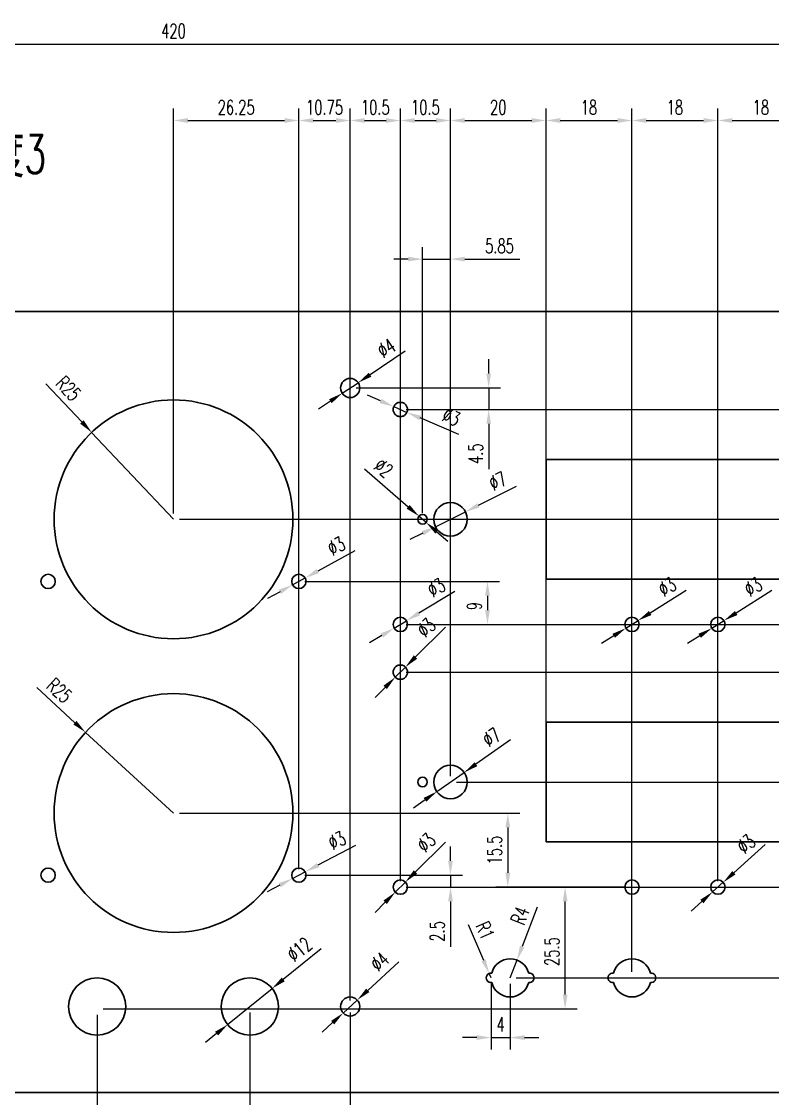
# Model space of a CAD drawing. Header units: millimetres. Extents: x 0 to 420, y 0 to 297.
# Drawn here: x 189.1 to 267.7, y 99.6 to 212.4 of the extents above; entities that cross this region are included whole.
import ezdxf
from ezdxf import colors
from ezdxf.entities.mleader import LeaderData, LeaderLine
from ezdxf.math import Vec2, Vec3

# ---------------------------------------------------------------- set-up
doc = ezdxf.new("R2010")
doc.units = ezdxf.units.MM
doc.header["$PDMODE"] = 35
doc.linetypes.add('ACAD_ISO02W100', pattern=[15, 12, -3])
doc.layers.add('BZ', color=4, linetype='Continuous', lineweight=15)
doc.layers.add('CSX', color=7, linetype='Continuous', lineweight=30)
doc.styles.get("Standard").update_dxf_attribs({"font": 'txt.shx', "width": 0.67})
doc.dimstyles.new('ISO-25', dxfattribs={"dimtxt": 1.5, "dimasz": 1.5, "dimexe": 1.25, "dimexo": 0.625, "dimtad": 1, "dimlfac": 2, "dimdsep": 46, "dimtxsty": 'Standard', "dimcen": 2.5, "dimadec": 0, "dimazin": 0, "dimtfac": 1, "dimtmove": 0, "dimatfit": 3, "dimfxl": 1, "dimarcsym": 0})

# ---------------------------------------------------------------- blocks, each defined once
blk = doc.blocks.new('*D79')
at = {"layer": 'BZ', "color": 0, "lineweight": -2, "transparency": 16777216}
for p, q in [((100, 182.625), (100, 211.25)), ((310, 182.625), (310, 211.25)), ((101.5, 210), (308.5, 210))]:
    blk.add_line(p, q, dxfattribs=at)
at = {"layer": 'BZ', "color": 0, "transparency": 16777216}
for points in [[(101.5, 210.25), (101.5, 209.75), (100, 210)], [(308.5, 210.25), (308.5, 209.75), (310, 210)]]:
    blk.add_solid(points, dxfattribs=at)
at = {"layer": 'Defpoints', "color": 0, "transparency": 16777216}
for p in [(310, 210), (100, 182), (310, 182)]:
    blk.add_point(p, dxfattribs=at)
at = {"layer": 'BZ', "color": 0, "transparency": 16777216, "insert": (205, 211.375), "char_height": 1.5, "attachment_point": 5}
blk.add_mtext('420', dxfattribs=at)
blk = doc.blocks.new('*D82')
at = {"layer": 'BZ', "color": 0, "lineweight": -2, "transparency": 16777216}
for p, q in [((295.875, 121.75), (323.25, 121.75)), ((322, 113.75), (322, 120.25)), ((240.875, 112.25), (323.25, 112.25))]:
    blk.add_line(p, q, dxfattribs=at)
at = {"layer": 'BZ', "color": 0, "transparency": 16777216}
for points in [[(321.75, 120.25), (322.25, 120.25), (322, 121.75)], [(321.75, 113.75), (322.25, 113.75), (322, 112.25)]]:
    blk.add_solid(points, dxfattribs=at)
at = {"layer": 'Defpoints', "color": 0, "transparency": 16777216}
for p in [(295.25, 121.75), (322, 121.75), (240.25, 112.25)]:
    blk.add_point(p, dxfattribs=at)
at = {"layer": 'BZ', "color": 0, "transparency": 16777216, "insert": (320.625, 117), "char_height": 1.5, "attachment_point": 5, "rotation": 90}
blk.add_mtext('19', dxfattribs=at)
blk = doc.blocks.new('*D83')
at = {"layer": 'BZ', "color": 0, "lineweight": -2, "transparency": 16777216}
for p, q in [((280.625, 126.5), (323.25, 126.5)), ((322, 125), (322, 123.25)), ((229.375, 121.75), (323.25, 121.75))]:
    blk.add_line(p, q, dxfattribs=at)
at = {"layer": 'BZ', "color": 0, "transparency": 16777216}
for points in [[(321.75, 125), (322.25, 125), (322, 126.5)], [(321.75, 123.25), (322.25, 123.25), (322, 121.75)]]:
    blk.add_solid(points, dxfattribs=at)
at = {"layer": 'Defpoints', "color": 0, "transparency": 16777216}
for p in [(280, 126.5), (228.75, 121.75), (322, 121.75)]:
    blk.add_point(p, dxfattribs=at)
at = {"layer": 'BZ', "color": 0, "transparency": 16777216, "insert": (320.625, 124), "char_height": 1.5, "attachment_point": 5, "rotation": 90}
blk.add_mtext('9.5', dxfattribs=at)
blk = doc.blocks.new('*D84')
at = {"layer": 'BZ', "color": 0, "lineweight": -2, "transparency": 16777216}
for p, q in [((234.625, 132.75), (323.25, 132.75)), ((322, 131.25), (322, 128)), ((302.625, 126.5), (323.25, 126.5))]:
    blk.add_line(p, q, dxfattribs=at)
at = {"layer": 'BZ', "color": 0, "transparency": 16777216}
for points in [[(321.75, 131.25), (322.25, 131.25), (322, 132.75)], [(321.75, 128), (322.25, 128), (322, 126.5)]]:
    blk.add_solid(points, dxfattribs=at)
at = {"layer": 'Defpoints', "color": 0, "transparency": 16777216}
for p in [(234, 132.75), (302, 126.5), (322, 126.5)]:
    blk.add_point(p, dxfattribs=at)
at = {"layer": 'BZ', "color": 0, "transparency": 16777216, "insert": (320.625, 129.625), "char_height": 1.5, "attachment_point": 5, "rotation": 90}
blk.add_mtext('12.5', dxfattribs=at)
blk = doc.blocks.new('*D87')
at = {"layer": 'BZ', "color": 0, "lineweight": -2, "transparency": 16777216}
for p, q in [((295.875, 149.25), (323.25, 149.25)), ((322, 147.75), (322, 145.75)), ((229.375, 144.25), (323.25, 144.25))]:
    blk.add_line(p, q, dxfattribs=at)
at = {"layer": 'BZ', "color": 0, "transparency": 16777216}
for points in [[(321.75, 147.75), (322.25, 147.75), (322, 149.25)], [(321.75, 145.75), (322.25, 145.75), (322, 144.25)]]:
    blk.add_solid(points, dxfattribs=at)
at = {"layer": 'Defpoints', "color": 0, "transparency": 16777216}
for p in [(295.25, 149.25), (228.75, 144.25), (322, 144.25)]:
    blk.add_point(p, dxfattribs=at)
at = {"layer": 'BZ', "color": 0, "transparency": 16777216, "insert": (320.625, 146), "char_height": 1.5, "attachment_point": 5, "rotation": 90}
blk.add_mtext('10', dxfattribs=at)
blk = doc.blocks.new('*D88')
at = {"layer": 'BZ', "color": 0, "lineweight": -2, "transparency": 16777216}
for p, q in [((302.625, 154), (323.25, 154)), ((322, 152.5), (322, 150.75)), ((229.375, 149.25), (323.25, 149.25))]:
    blk.add_line(p, q, dxfattribs=at)
at = {"layer": 'BZ', "color": 0, "transparency": 16777216}
for points in [[(321.75, 152.5), (322.25, 152.5), (322, 154)], [(321.75, 150.75), (322.25, 150.75), (322, 149.25)]]:
    blk.add_solid(points, dxfattribs=at)
at = {"layer": 'Defpoints', "color": 0, "transparency": 16777216}
for p in [(302, 154), (228.75, 149.25), (322, 149.25)]:
    blk.add_point(p, dxfattribs=at)
at = {"layer": 'BZ', "color": 0, "transparency": 16777216, "insert": (320.625, 152), "char_height": 1.5, "attachment_point": 5, "rotation": 90}
blk.add_mtext('9.5', dxfattribs=at)
blk = doc.blocks.new('*D89')
at = {"layer": 'BZ', "color": 0, "lineweight": -2, "transparency": 16777216}
for p, q in [((205.625, 160.25), (323.25, 160.25)), ((322, 155.5), (322, 158.75)), ((280.625, 154), (323.25, 154))]:
    blk.add_line(p, q, dxfattribs=at)
at = {"layer": 'BZ', "color": 0, "transparency": 16777216}
for points in [[(321.75, 158.75), (322.25, 158.75), (322, 160.25)], [(321.75, 155.5), (322.25, 155.5), (322, 154)]]:
    blk.add_solid(points, dxfattribs=at)
at = {"layer": 'Defpoints', "color": 0, "transparency": 16777216}
for p in [(205, 160.25), (322, 160.25), (280, 154)]:
    blk.add_point(p, dxfattribs=at)
at = {"layer": 'BZ', "color": 0, "transparency": 16777216, "insert": (320.625, 157), "char_height": 1.5, "attachment_point": 5, "rotation": 90}
blk.add_mtext('12.5', dxfattribs=at)
blk = doc.blocks.new('*D91')
at = {"layer": 'BZ', "color": 0, "lineweight": -2, "transparency": 16777216}
for p, q in [((229.375, 171.75), (323.25, 171.75)), ((322, 170.25), (322, 168)), ((280.625, 166.5), (323.25, 166.5))]:
    blk.add_line(p, q, dxfattribs=at)
at = {"layer": 'BZ', "color": 0, "transparency": 16777216}
for points in [[(321.75, 170.25), (322.25, 170.25), (322, 171.75)], [(321.75, 168), (322.25, 168), (322, 166.5)]]:
    blk.add_solid(points, dxfattribs=at)
at = {"layer": 'Defpoints', "color": 0, "transparency": 16777216}
for p in [(228.75, 171.75), (280, 166.5), (322, 166.5)]:
    blk.add_point(p, dxfattribs=at)
at = {"layer": 'BZ', "color": 0, "transparency": 16777216, "insert": (320.625, 169), "char_height": 1.5, "attachment_point": 5, "rotation": 90}
blk.add_mtext('10.5', dxfattribs=at)
blk = doc.blocks.new('*D102')
at = {"layer": 'BZ', "color": 0, "lineweight": -2, "transparency": 16777216}
for p, q in [((262, 122.375), (262, 203.25)), ((271, 198.875), (271, 203.25)), ((263.5, 202), (269.5, 202))]:
    blk.add_line(p, q, dxfattribs=at)
at = {"layer": 'BZ', "color": 0, "transparency": 16777216}
for points in [[(263.5, 202.25), (263.5, 201.75), (262, 202)], [(269.5, 202.25), (269.5, 201.75), (271, 202)]]:
    blk.add_solid(points, dxfattribs=at)
at = {"layer": 'Defpoints', "color": 0, "transparency": 16777216}
for p in [(271, 202), (271, 198.25), (262, 121.75)]:
    blk.add_point(p, dxfattribs=at)
at = {"layer": 'BZ', "color": 0, "transparency": 16777216, "insert": (266.5, 203.375), "char_height": 1.5, "attachment_point": 5}
blk.add_mtext('18', dxfattribs=at)
blk = doc.blocks.new('*D103')
at = {"layer": 'BZ', "color": 0, "lineweight": -2, "transparency": 16777216}
for p, q in [((253, 112.875), (253, 203.25)), ((262, 182.625), (262, 203.25)), ((254.5, 202), (260.5, 202))]:
    blk.add_line(p, q, dxfattribs=at)
at = {"layer": 'BZ', "color": 0, "transparency": 16777216}
for points in [[(254.5, 202.25), (254.5, 201.75), (253, 202)], [(260.5, 202.25), (260.5, 201.75), (262, 202)]]:
    blk.add_solid(points, dxfattribs=at)
at = {"layer": 'Defpoints', "color": 0, "transparency": 16777216}
for p in [(262, 202), (262, 182), (253, 112.25)]:
    blk.add_point(p, dxfattribs=at)
at = {"layer": 'BZ', "color": 0, "transparency": 16777216, "insert": (257.5, 203.375), "char_height": 1.5, "attachment_point": 5}
blk.add_mtext('18', dxfattribs=at)
blk = doc.blocks.new('*D104')
at = {"layer": 'BZ', "color": 0, "lineweight": -2, "transparency": 16777216}
for p, q in [((244, 127.125), (244, 203.25)), ((253, 182.625), (253, 203.25)), ((245.5, 202), (251.5, 202))]:
    blk.add_line(p, q, dxfattribs=at)
at = {"layer": 'BZ', "color": 0, "transparency": 16777216}
for points in [[(245.5, 202.25), (245.5, 201.75), (244, 202)], [(251.5, 202.25), (251.5, 201.75), (253, 202)]]:
    blk.add_solid(points, dxfattribs=at)
at = {"layer": 'Defpoints', "color": 0, "transparency": 16777216}
for p in [(253, 202), (253, 182), (244, 126.5)]:
    blk.add_point(p, dxfattribs=at)
at = {"layer": 'BZ', "color": 0, "transparency": 16777216, "insert": (248.5, 203.375), "char_height": 1.5, "attachment_point": 5}
blk.add_mtext('18', dxfattribs=at)
blk = doc.blocks.new('*D105')
at = {"layer": 'BZ', "color": 0, "lineweight": -2, "transparency": 16777216}
for p, q in [((234, 133.375), (234, 203.25)), ((244, 172.375), (244, 203.25)), ((235.5, 202), (242.5, 202))]:
    blk.add_line(p, q, dxfattribs=at)
at = {"layer": 'BZ', "color": 0, "transparency": 16777216}
for points in [[(235.5, 202.25), (235.5, 201.75), (234, 202)], [(242.5, 202.25), (242.5, 201.75), (244, 202)]]:
    blk.add_solid(points, dxfattribs=at)
at = {"layer": 'Defpoints', "color": 0, "transparency": 16777216}
for p in [(244, 202), (244, 171.75), (234, 132.75)]:
    blk.add_point(p, dxfattribs=at)
at = {"layer": 'BZ', "color": 0, "transparency": 16777216, "insert": (239, 203.375), "char_height": 1.5, "attachment_point": 5}
blk.add_mtext('20', dxfattribs=at)
blk = doc.blocks.new('*D106')
at = {"layer": 'BZ', "color": 0, "lineweight": -2, "transparency": 16777216}
for p, q in [((228.75, 122.375), (228.75, 203.25)), ((234, 182.625), (234, 203.25)), ((230.25, 202), (232.5, 202))]:
    blk.add_line(p, q, dxfattribs=at)
at = {"layer": 'BZ', "color": 0, "transparency": 16777216}
for points in [[(230.25, 202.25), (230.25, 201.75), (228.75, 202)], [(232.5, 202.25), (232.5, 201.75), (234, 202)]]:
    blk.add_solid(points, dxfattribs=at)
at = {"layer": 'Defpoints', "color": 0, "transparency": 16777216}
for p in [(234, 202), (234, 182), (228.75, 121.75)]:
    blk.add_point(p, dxfattribs=at)
at = {"layer": 'BZ', "color": 0, "transparency": 16777216, "insert": (231.375, 203.375), "char_height": 1.5, "attachment_point": 5}
blk.add_mtext('10.5', dxfattribs=at)
blk = doc.blocks.new('*D107')
at = {"layer": 'BZ', "color": 0, "lineweight": -2, "transparency": 16777216}
for p, q in [((223.5, 109.875), (223.5, 203.25)), ((228.75, 182.625), (228.75, 203.25)), ((225, 202), (227.25, 202))]:
    blk.add_line(p, q, dxfattribs=at)
at = {"layer": 'BZ', "color": 0, "transparency": 16777216}
for points in [[(225, 202.25), (225, 201.75), (223.5, 202)], [(227.25, 202.25), (227.25, 201.75), (228.75, 202)]]:
    blk.add_solid(points, dxfattribs=at)
at = {"layer": 'Defpoints', "color": 0, "transparency": 16777216}
for p in [(228.75, 202), (228.75, 182), (223.5, 109.25)]:
    blk.add_point(p, dxfattribs=at)
at = {"layer": 'BZ', "color": 0, "transparency": 16777216, "insert": (226.125, 203.375), "char_height": 1.5, "attachment_point": 5}
blk.add_mtext('10.5', dxfattribs=at)
blk = doc.blocks.new('*D108')
at = {"layer": 'BZ', "color": 0, "lineweight": -2, "transparency": 16777216}
for p, q in [((238, 175.5), (238, 177)), ((224.125, 174), (239.25, 174)), ((238, 174), (238, 171.75)), ((229.375, 171.75), (239.25, 171.75)), ((238, 170.25), (238, 165.49))]:
    blk.add_line(p, q, dxfattribs=at)
at = {"layer": 'BZ', "color": 0, "transparency": 16777216}
for points in [[(237.75, 175.5), (238.25, 175.5), (238, 174)], [(237.75, 170.25), (238.25, 170.25), (238, 171.75)]]:
    blk.add_solid(points, dxfattribs=at)
at = {"layer": 'Defpoints', "color": 0, "transparency": 16777216}
for p in [(223.5, 174), (228.75, 171.75), (238, 171.75)]:
    blk.add_point(p, dxfattribs=at)
at = {"layer": 'BZ', "color": 0, "transparency": 16777216, "insert": (236.625, 167.12), "char_height": 1.5, "attachment_point": 5, "rotation": 90}
blk.add_mtext('4.5', dxfattribs=at)
blk = doc.blocks.new('*D109')
at = {"layer": 'BZ', "color": 0, "lineweight": -2, "transparency": 16777216}
for p, q in [((234, 124.5), (234, 126)), ((218.75, 123), (235.25, 123)), ((234, 123), (234, 121.75)), ((229.375, 121.75), (235.25, 121.75)), ((234, 120.25), (234, 115.49))]:
    blk.add_line(p, q, dxfattribs=at)
at = {"layer": 'BZ', "color": 0, "transparency": 16777216}
for points in [[(233.75, 124.5), (234.25, 124.5), (234, 123)], [(233.75, 120.25), (234.25, 120.25), (234, 121.75)]]:
    blk.add_solid(points, dxfattribs=at)
at = {"layer": 'Defpoints', "color": 0, "transparency": 16777216}
for p in [(218.125, 123), (228.75, 121.75), (234, 121.75)]:
    blk.add_point(p, dxfattribs=at)
at = {"layer": 'BZ', "color": 0, "transparency": 16777216, "insert": (232.625, 117.12), "char_height": 1.5, "attachment_point": 5, "rotation": 90}
blk.add_mtext('2.5', dxfattribs=at)
blk = doc.blocks.new('*D110')
at = {"layer": 'BZ', "color": 0, "lineweight": -2, "transparency": 16777216}
for p, q in [((229.375, 121.75), (247.25, 121.75)), ((246, 110.5), (246, 120.25)), ((197.625, 109), (247.25, 109))]:
    blk.add_line(p, q, dxfattribs=at)
at = {"layer": 'BZ', "color": 0, "transparency": 16777216}
for points in [[(245.75, 120.25), (246.25, 120.25), (246, 121.75)], [(245.75, 110.5), (246.25, 110.5), (246, 109)]]:
    blk.add_solid(points, dxfattribs=at)
at = {"layer": 'Defpoints', "color": 0, "transparency": 16777216}
for p in [(228.75, 121.75), (246, 121.75), (197, 109)]:
    blk.add_point(p, dxfattribs=at)
at = {"layer": 'BZ', "color": 0, "transparency": 16777216, "insert": (244.625, 115), "char_height": 1.5, "attachment_point": 5, "rotation": 90}
blk.add_mtext('25.5', dxfattribs=at)
blk = doc.blocks.new('*D111')
at = {"layer": 'BZ', "color": 0, "lineweight": -2, "transparency": 16777216}
for p, q in [((218.75, 153.75), (239.125, 153.75)), ((237.875, 152.25), (237.875, 150.75)), ((234.625, 149.25), (239.125, 149.25))]:
    blk.add_line(p, q, dxfattribs=at)
at = {"layer": 'BZ', "color": 0, "transparency": 16777216}
for points in [[(237.625, 152.25), (238.125, 152.25), (237.875, 153.75)], [(237.625, 150.75), (238.125, 150.75), (237.875, 149.25)]]:
    blk.add_solid(points, dxfattribs=at)
at = {"layer": 'Defpoints', "color": 0, "transparency": 16777216}
for p in [(218.125, 153.75), (234, 149.25), (237.875, 149.25)]:
    blk.add_point(p, dxfattribs=at)
at = {"layer": 'BZ', "color": 0, "transparency": 16777216, "insert": (236.5, 151.165), "char_height": 1.5, "attachment_point": 5, "rotation": 90}
blk.add_mtext('9', dxfattribs=at)
blk = doc.blocks.new('*D112')
at = {"layer": 'BZ', "color": 0, "lineweight": -2, "transparency": 16777216}
for p, q in [((205.625, 129.5), (241.25, 129.5)), ((240, 128), (240, 123.25)), ((252.375, 121.75), (238.75, 121.75))]:
    blk.add_line(p, q, dxfattribs=at)
at = {"layer": 'BZ', "color": 0, "transparency": 16777216}
for points in [[(239.75, 128), (240.25, 128), (240, 129.5)], [(239.75, 123.25), (240.25, 123.25), (240, 121.75)]]:
    blk.add_solid(points, dxfattribs=at)
at = {"layer": 'Defpoints', "color": 0, "transparency": 16777216}
for p in [(205, 129.5), (240, 121.75), (253, 121.75)]:
    blk.add_point(p, dxfattribs=at)
at = {"layer": 'BZ', "color": 0, "transparency": 16777216, "insert": (238.625, 125.625), "char_height": 1.5, "attachment_point": 5, "rotation": 90}
blk.add_mtext('15.5', dxfattribs=at)
blk = doc.blocks.new('*D113')
at = {"layer": 'BZ', "color": 0, "lineweight": -2, "transparency": 16777216}
for p, q in [((218.125, 123.625), (218.125, 203.25)), ((223.5, 182.625), (223.5, 203.25)), ((219.625, 202), (222, 202))]:
    blk.add_line(p, q, dxfattribs=at)
at = {"layer": 'BZ', "color": 0, "transparency": 16777216}
for points in [[(219.625, 202.25), (219.625, 201.75), (218.125, 202)], [(222, 202.25), (222, 201.75), (223.5, 202)]]:
    blk.add_solid(points, dxfattribs=at)
at = {"layer": 'Defpoints', "color": 0, "transparency": 16777216}
for p in [(223.5, 202), (223.5, 182), (218.125, 123)]:
    blk.add_point(p, dxfattribs=at)
at = {"layer": 'BZ', "color": 0, "transparency": 16777216, "insert": (220.8125, 203.375), "char_height": 1.5, "attachment_point": 5}
blk.add_mtext('10.75', dxfattribs=at)
blk = doc.blocks.new('*D114')
at = {"layer": 'BZ', "color": 0, "lineweight": -2, "transparency": 16777216}
for p, q in [((205, 160.875), (205, 203.25)), ((218.125, 182.625), (218.125, 203.25)), ((206.5, 202), (216.625, 202))]:
    blk.add_line(p, q, dxfattribs=at)
at = {"layer": 'BZ', "color": 0, "transparency": 16777216}
for points in [[(206.5, 202.25), (206.5, 201.75), (205, 202)], [(216.625, 202.25), (216.625, 201.75), (218.125, 202)]]:
    blk.add_solid(points, dxfattribs=at)
at = {"layer": 'Defpoints', "color": 0, "transparency": 16777216}
for p in [(218.125, 202), (218.125, 182), (205, 160.25)]:
    blk.add_point(p, dxfattribs=at)
at = {"layer": 'BZ', "color": 0, "transparency": 16777216, "insert": (211.5625, 203.375), "char_height": 1.5, "attachment_point": 5}
blk.add_mtext('26.25', dxfattribs=at)
blk = doc.blocks.new('*D115')
at = {"layer": 'BZ', "color": 0, "lineweight": -2, "transparency": 16777216}
for p, q in [((213, 108.625), (213, 94.75)), ((223.5, 108.625), (223.5, 94.75)), ((214.5, 96), (222, 96))]:
    blk.add_line(p, q, dxfattribs=at)
at = {"layer": 'BZ', "color": 0, "transparency": 16777216}
for points in [[(214.5, 96.25), (214.5, 95.75), (213, 96)], [(222, 96.25), (222, 95.75), (223.5, 96)]]:
    blk.add_solid(points, dxfattribs=at)
at = {"layer": 'Defpoints', "color": 0, "transparency": 16777216}
for p in [(213, 109.25), (223.5, 109.25), (223.5, 96)]:
    blk.add_point(p, dxfattribs=at)
at = {"layer": 'BZ', "color": 0, "transparency": 16777216, "insert": (218.25, 97.375), "char_height": 1.5, "attachment_point": 5}
blk.add_mtext('21', dxfattribs=at)
blk = doc.blocks.new('*D131')
at = {"layer": 'BZ', "color": 0, "lineweight": -2, "transparency": 16777216}
for p, q in [((266.96, 126.22), (263.67, 123.26)), ((261.44, 121.25), (262.56, 122.25)), ((260.33, 120.24), (259.21, 119.24))]:
    blk.add_line(p, q, dxfattribs=at)
at = {"layer": 'BZ', "color": 0, "transparency": 16777216}
for points in [[(263.51, 123.44), (263.84, 123.07), (262.56, 122.25)], [(260.16, 120.43), (260.49, 120.06), (261.44, 121.25)]]:
    blk.add_solid(points, dxfattribs=at)
at = {"layer": 'Defpoints', "color": 0, "transparency": 16777216}
for p in [(262.56, 122.25), (261.44, 121.25)]:
    blk.add_point(p, dxfattribs=at)
at = {"layer": 'BZ', "color": 0, "transparency": 16777216, "insert": (264.95, 126.26), "char_height": 1.5, "attachment_point": 5, "rotation": 41.9872}
blk.add_mtext('∅3', dxfattribs=at)
blk = doc.blocks.new('*D133')
at = {"layer": 'BZ', "color": 0, "lineweight": -2, "transparency": 16777216}
for p, q in [((267.66, 152.79), (263.91, 150.44)), ((261.36, 148.85), (262.64, 149.65)), ((260.09, 148.06), (258.82, 147.26))]:
    blk.add_line(p, q, dxfattribs=at)
at = {"layer": 'BZ', "color": 0, "transparency": 16777216}
for points in [[(263.78, 150.65), (264.04, 150.23), (262.64, 149.65)], [(259.96, 148.27), (260.22, 147.85), (261.36, 148.85)]]:
    blk.add_solid(points, dxfattribs=at)
at = {"layer": 'Defpoints', "color": 0, "transparency": 16777216}
for p in [(261.36, 148.85), (262.64, 149.65)]:
    blk.add_point(p, dxfattribs=at)
at = {"layer": 'BZ', "color": 0, "transparency": 16777216, "insert": (265.69, 153.18), "char_height": 1.5, "attachment_point": 5, "rotation": 32.0054}
blk.add_mtext('∅3', dxfattribs=at)
blk = doc.blocks.new('*D134')
at = {"layer": 'BZ', "color": 0, "lineweight": -2, "transparency": 16777216}
for p, q in [((258.66, 152.79), (254.91, 150.44)), ((252.36, 148.85), (253.64, 149.65)), ((251.09, 148.06), (249.82, 147.26))]:
    blk.add_line(p, q, dxfattribs=at)
at = {"layer": 'BZ', "color": 0, "transparency": 16777216}
for points in [[(254.78, 150.65), (255.04, 150.23), (253.64, 149.65)], [(250.96, 148.27), (251.22, 147.85), (252.36, 148.85)]]:
    blk.add_solid(points, dxfattribs=at)
at = {"layer": 'Defpoints', "color": 0, "transparency": 16777216}
for p in [(252.36, 148.85), (253.64, 149.65)]:
    blk.add_point(p, dxfattribs=at)
at = {"layer": 'BZ', "color": 0, "transparency": 16777216, "insert": (256.69, 153.18), "char_height": 1.5, "attachment_point": 5, "rotation": 32.0054}
blk.add_mtext('∅3', dxfattribs=at)
blk = doc.blocks.new('*D135')
at = {"layer": 'BZ', "color": 0, "lineweight": -2, "transparency": 16777216}
for p, q in [((240.86, 163.68), (236.91, 161.7)), ((232.43, 159.47), (235.57, 161.03)), ((231.09, 158.8), (229.75, 158.13))]:
    blk.add_line(p, q, dxfattribs=at)
at = {"layer": 'BZ', "color": 0, "transparency": 16777216}
for points in [[(236.8, 161.93), (237.02, 161.48), (235.57, 161.03)], [(230.98, 159.02), (231.2, 158.57), (232.43, 159.47)]]:
    blk.add_solid(points, dxfattribs=at)
at = {"layer": 'Defpoints', "color": 0, "transparency": 16777216}
for p in [(235.57, 161.03), (232.43, 159.47)]:
    blk.add_point(p, dxfattribs=at)
at = {"layer": 'BZ', "color": 0, "transparency": 16777216, "insert": (238.94, 164.26), "char_height": 1.5, "attachment_point": 5, "rotation": 26.5651}
blk.add_mtext('∅7', dxfattribs=at)
blk = doc.blocks.new('*D136')
at = {"layer": 'BZ', "color": 0, "lineweight": -2, "transparency": 16777216}
for p, q in [((226.68, 172.64), (225.3, 173.23)), ((228.06, 172.05), (229.44, 171.45)), ((234.89, 169.12), (230.82, 170.86))]:
    blk.add_line(p, q, dxfattribs=at)
at = {"layer": 'BZ', "color": 0, "transparency": 16777216}
for points in [[(226.78, 172.87), (226.58, 172.41), (228.06, 172.05)], [(230.92, 171.09), (230.72, 170.63), (229.44, 171.45)]]:
    blk.add_solid(points, dxfattribs=at)
at = {"layer": 'Defpoints', "color": 0, "transparency": 16777216}
for p in [(228.06, 172.05), (229.44, 171.45)]:
    blk.add_point(p, dxfattribs=at)
at = {"layer": 'BZ', "color": 0, "transparency": 16777216, "insert": (234.08, 170.96), "char_height": 1.5, "attachment_point": 5, "rotation": 336.8014}
blk.add_mtext('∅3', dxfattribs=at)
blk = doc.blocks.new('*D137')
at = {"layer": 'BZ', "color": 0, "lineweight": -2, "transparency": 16777216}
for p, q in [((229.26, 177.84), (225.58, 175.39)), ((222.67, 173.45), (224.33, 174.55)), ((221.42, 172.61), (220.17, 171.78))]:
    blk.add_line(p, q, dxfattribs=at)
at = {"layer": 'BZ', "color": 0, "transparency": 16777216}
for points in [[(225.44, 175.59), (225.72, 175.18), (224.33, 174.55)], [(221.28, 172.82), (221.56, 172.41), (222.67, 173.45)]]:
    blk.add_solid(points, dxfattribs=at)
at = {"layer": 'Defpoints', "color": 0, "transparency": 16777216}
for p in [(224.33, 174.55), (222.67, 173.45)]:
    blk.add_point(p, dxfattribs=at)
at = {"layer": 'BZ', "color": 0, "transparency": 16777216, "insert": (227.28, 178.17), "char_height": 1.5, "attachment_point": 5, "rotation": 33.6901}
blk.add_mtext('∅4', dxfattribs=at)
blk = doc.blocks.new('*D138')
at = {"layer": 'BZ', "color": 0, "lineweight": -2, "transparency": 16777216}
for p, q in [((234.47, 152.68), (230.68, 150.41)), ((228.11, 148.86), (229.39, 149.64)), ((226.82, 148.09), (225.53, 147.32))]:
    blk.add_line(p, q, dxfattribs=at)
at = {"layer": 'BZ', "color": 0, "transparency": 16777216}
for points in [[(230.55, 150.62), (230.81, 150.19), (229.39, 149.64)], [(226.69, 148.31), (226.95, 147.88), (228.11, 148.86)]]:
    blk.add_solid(points, dxfattribs=at)
at = {"layer": 'Defpoints', "color": 0, "transparency": 16777216}
for p in [(228.11, 148.86), (229.39, 149.64)]:
    blk.add_point(p, dxfattribs=at)
at = {"layer": 'BZ', "color": 0, "transparency": 16777216, "insert": (232.51, 153.11), "char_height": 1.5, "attachment_point": 5, "rotation": 30.9638}
blk.add_mtext('∅3', dxfattribs=at)
blk = doc.blocks.new('*D139')
at = {"layer": 'BZ', "color": 0, "lineweight": -2, "transparency": 16777216}
for p, q in [((223.98, 156.95), (220.1, 154.83)), ((217.47, 153.39), (218.78, 154.11)), ((216.15, 152.67), (214.83, 151.95))]:
    blk.add_line(p, q, dxfattribs=at)
at = {"layer": 'BZ', "color": 0, "transparency": 16777216}
for points in [[(219.98, 155.05), (220.22, 154.61), (218.78, 154.11)], [(216.03, 152.89), (216.27, 152.45), (217.47, 153.39)]]:
    blk.add_solid(points, dxfattribs=at)
at = {"layer": 'Defpoints', "color": 0, "transparency": 16777216}
for p in [(217.47, 153.39), (218.78, 154.11)]:
    blk.add_point(p, dxfattribs=at)
at = {"layer": 'BZ', "color": 0, "transparency": 16777216, "insert": (222.04, 157.45), "char_height": 1.5, "attachment_point": 5, "rotation": 28.6105}
blk.add_mtext('∅3', dxfattribs=at)
blk = doc.blocks.new('*D140')
at = {"layer": 'BZ', "color": 0, "lineweight": -2, "transparency": 16777216}
for p, q in [((233.47, 148.97), (230.34, 145.84)), ((228.22, 143.72), (229.28, 144.78)), ((227.16, 142.66), (226.1, 141.6))]:
    blk.add_line(p, q, dxfattribs=at)
at = {"layer": 'BZ', "color": 0, "transparency": 16777216}
for points in [[(230.16, 146.02), (230.52, 145.66), (229.28, 144.78)], [(226.98, 142.84), (227.34, 142.48), (228.22, 143.72)]]:
    blk.add_solid(points, dxfattribs=at)
at = {"layer": 'Defpoints', "color": 0, "transparency": 16777216}
for p in [(229.28, 144.78), (228.22, 143.72)]:
    blk.add_point(p, dxfattribs=at)
at = {"layer": 'BZ', "color": 0, "transparency": 16777216, "insert": (231.46, 148.91), "char_height": 1.5, "attachment_point": 5, "rotation": 45}
blk.add_mtext('∅3', dxfattribs=at)
blk = doc.blocks.new('*D141')
at = {"layer": 'BZ', "color": 0, "lineweight": -2, "transparency": 16777216}
for p, q in [((240.29, 137.15), (236.66, 134.61)), ((232.57, 131.75), (235.43, 133.75)), ((231.34, 130.89), (230.11, 130.03))]:
    blk.add_line(p, q, dxfattribs=at)
at = {"layer": 'BZ', "color": 0, "transparency": 16777216}
for points in [[(236.52, 134.82), (236.81, 134.41), (235.43, 133.75)], [(231.19, 131.09), (231.48, 130.68), (232.57, 131.75)]]:
    blk.add_solid(points, dxfattribs=at)
at = {"layer": 'Defpoints', "color": 0, "transparency": 16777216}
for p in [(235.43, 133.75), (232.57, 131.75)]:
    blk.add_point(p, dxfattribs=at)
at = {"layer": 'BZ', "color": 0, "transparency": 16777216, "insert": (238.3, 137.44), "char_height": 1.5, "attachment_point": 5, "rotation": 34.992}
blk.add_mtext('∅7', dxfattribs=at)
blk = doc.blocks.new('*D142')
at = {"layer": 'BZ', "color": 0, "lineweight": -2, "transparency": 16777216}
for p, q in [((233.47, 126.47), (230.34, 123.34)), ((228.22, 121.22), (229.28, 122.28)), ((227.16, 120.16), (226.1, 119.1))]:
    blk.add_line(p, q, dxfattribs=at)
at = {"layer": 'BZ', "color": 0, "transparency": 16777216}
for points in [[(230.16, 123.52), (230.52, 123.16), (229.28, 122.28)], [(226.98, 120.34), (227.34, 119.98), (228.22, 121.22)]]:
    blk.add_solid(points, dxfattribs=at)
at = {"layer": 'Defpoints', "color": 0, "transparency": 16777216}
for p in [(229.28, 122.28), (228.22, 121.22)]:
    blk.add_point(p, dxfattribs=at)
at = {"layer": 'BZ', "color": 0, "transparency": 16777216, "insert": (231.46, 126.41), "char_height": 1.5, "attachment_point": 5, "rotation": 45}
blk.add_mtext('∅3', dxfattribs=at)
blk = doc.blocks.new('*D143')
at = {"layer": 'BZ', "color": 0, "lineweight": -2, "transparency": 16777216}
for p, q in [((224.04, 126.09), (220.12, 124.04)), ((217.46, 122.65), (218.79, 123.35)), ((216.13, 121.96), (214.8, 121.27))]:
    blk.add_line(p, q, dxfattribs=at)
at = {"layer": 'BZ', "color": 0, "transparency": 16777216}
for points in [[(220, 124.26), (220.24, 123.82), (218.79, 123.35)], [(216.01, 122.18), (216.25, 121.74), (217.46, 122.65)]]:
    blk.add_solid(points, dxfattribs=at)
at = {"layer": 'Defpoints', "color": 0, "transparency": 16777216}
for p in [(218.79, 123.35), (217.46, 122.65)]:
    blk.add_point(p, dxfattribs=at)
at = {"layer": 'BZ', "color": 0, "transparency": 16777216, "insert": (222.11, 126.63), "char_height": 1.5, "attachment_point": 5, "rotation": 27.5528}
blk.add_mtext('∅3', dxfattribs=at)
blk = doc.blocks.new('*D144')
at = {"layer": 'BZ', "color": 0, "lineweight": -2, "transparency": 16777216}
for p, q in [((220.45, 115.3), (216.49, 112.09)), ((210.67, 107.36), (215.33, 111.14)), ((209.51, 106.41), (208.34, 105.47))]:
    blk.add_line(p, q, dxfattribs=at)
at = {"layer": 'BZ', "color": 0, "transparency": 16777216}
for points in [[(216.33, 112.28), (216.65, 111.89), (215.33, 111.14)], [(209.35, 106.61), (209.67, 106.22), (210.67, 107.36)]]:
    blk.add_solid(points, dxfattribs=at)
at = {"layer": 'Defpoints', "color": 0, "transparency": 16777216}
for p in [(215.33, 111.14), (210.67, 107.36)]:
    blk.add_point(p, dxfattribs=at)
at = {"layer": 'BZ', "color": 0, "transparency": 16777216, "insert": (218.18, 115.23), "char_height": 1.5, "attachment_point": 5, "rotation": 39.0939}
blk.add_mtext('∅12', dxfattribs=at)
blk = doc.blocks.new('*D145')
at = {"layer": 'BZ', "color": 0, "lineweight": -2, "transparency": 16777216}
for p, q in [((228.6, 113.93), (225.34, 110.94)), ((222.76, 108.57), (224.24, 109.93)), ((221.66, 107.56), (220.55, 106.55))]:
    blk.add_line(p, q, dxfattribs=at)
at = {"layer": 'BZ', "color": 0, "transparency": 16777216}
for points in [[(225.17, 111.12), (225.51, 110.76), (224.24, 109.93)], [(221.49, 107.74), (221.83, 107.38), (222.76, 108.57)]]:
    blk.add_solid(points, dxfattribs=at)
at = {"layer": 'Defpoints', "color": 0, "transparency": 16777216}
for p in [(224.24, 109.93), (222.76, 108.57)]:
    blk.add_point(p, dxfattribs=at)
at = {"layer": 'BZ', "color": 0, "transparency": 16777216, "insert": (226.6, 113.95), "char_height": 1.5, "attachment_point": 5, "rotation": 42.5104}
blk.add_mtext('∅4', dxfattribs=at)
blk = doc.blocks.new('*D146')
at = {"layer": 'BZ', "color": 0, "lineweight": -2, "transparency": 16777216}
for p, q in [((243.09, 119.65), (241.51, 115.52)), ((240.25, 112.25), (240.97, 114.12))]:
    blk.add_line(p, q, dxfattribs=at)
at = {"layer": 'BZ', "color": 0, "transparency": 16777216}
blk.add_solid([(241.27, 115.61), (241.74, 115.43), (240.97, 114.12)], dxfattribs=at)
at = {"layer": 'Defpoints', "color": 0, "transparency": 16777216}
for p in [(240.97, 114.12), (240.25, 112.25)]:
    blk.add_point(p, dxfattribs=at)
at = {"layer": 'BZ', "color": 0, "transparency": 16777216, "insert": (241.29, 118.78), "char_height": 1.5, "attachment_point": 5, "rotation": 68.9625}
blk.add_mtext('R4', dxfattribs=at)
blk = doc.blocks.new('*D147')
at = {"layer": 'BZ', "color": 0, "lineweight": -2, "transparency": 16777216}
for p, q in [((235.85, 117.85), (237.46, 114.09)), ((238.25, 112.25), (238.05, 112.71))]:
    blk.add_line(p, q, dxfattribs=at)
at = {"layer": 'BZ', "color": 0, "transparency": 16777216}
blk.add_solid([(237.69, 114.19), (237.23, 113.99), (238.05, 112.71)], dxfattribs=at)
at = {"layer": 'Defpoints', "color": 0, "transparency": 16777216}
for p in [(238.05, 112.71), (238.25, 112.25)]:
    blk.add_point(p, dxfattribs=at)
at = {"layer": 'BZ', "color": 0, "transparency": 16777216, "insert": (237.62, 117.2), "char_height": 1.5, "attachment_point": 5, "rotation": 293.1986}
blk.add_mtext('R1', dxfattribs=at)
blk = doc.blocks.new('*D148')
at = {"layer": 'BZ', "color": 0, "lineweight": -2, "transparency": 16777216}
for p, q in [((238.25, 111.625), (238.25, 104.75)), ((240.25, 111.625), (240.25, 104.75)), ((236.75, 106), (235.25, 106)), ((238.25, 106), (240.25, 106)), ((241.75, 106), (243.25, 106))]:
    blk.add_line(p, q, dxfattribs=at)
at = {"layer": 'BZ', "color": 0, "transparency": 16777216}
for points in [[(236.75, 106.25), (236.75, 105.75), (238.25, 106)], [(241.75, 106.25), (241.75, 105.75), (240.25, 106)]]:
    blk.add_solid(points, dxfattribs=at)
at = {"layer": 'Defpoints', "color": 0, "transparency": 16777216}
for p in [(238.25, 112.25), (240.25, 112.25), (240.25, 106)]:
    blk.add_point(p, dxfattribs=at)
at = {"layer": 'BZ', "color": 0, "transparency": 16777216, "insert": (239.25, 107.375), "char_height": 1.5, "attachment_point": 5}
blk.add_mtext('4', dxfattribs=at)
blk = doc.blocks.new('*D149')
at = {"layer": 'BZ', "color": 0, "lineweight": -2, "transparency": 16777216}
for p, q in [((191.65, 174.43), (195.4, 170.44)), ((205, 160.25), (196.43, 169.35))]:
    blk.add_line(p, q, dxfattribs=at)
at = {"layer": 'BZ', "color": 0, "transparency": 16777216}
blk.add_solid([(195.59, 170.62), (195.22, 170.27), (196.43, 169.35)], dxfattribs=at)
at = {"layer": 'Defpoints', "color": 0, "transparency": 16777216}
for p in [(196.43, 169.35), (205, 160.25)]:
    blk.add_point(p, dxfattribs=at)
at = {"layer": 'BZ', "color": 0, "transparency": 16777216, "insert": (194, 173.94), "char_height": 1.5, "attachment_point": 5, "rotation": 313.2643}
blk.add_mtext('R25', dxfattribs=at)
blk = doc.blocks.new('*D150')
at = {"layer": 'BZ', "color": 0, "lineweight": -2, "transparency": 16777216}
for p, q in [((190.68, 142.63), (194.68, 138.96)), ((205, 129.5), (195.79, 137.95))]:
    blk.add_line(p, q, dxfattribs=at)
at = {"layer": 'BZ', "color": 0, "transparency": 16777216}
blk.add_solid([(194.85, 139.14), (194.51, 138.78), (195.79, 137.95)], dxfattribs=at)
at = {"layer": 'Defpoints', "color": 0, "transparency": 16777216}
for p in [(195.79, 137.95), (205, 129.5)]:
    blk.add_point(p, dxfattribs=at)
at = {"layer": 'BZ', "color": 0, "transparency": 16777216, "insert": (193.05, 142.32), "char_height": 1.5, "attachment_point": 5, "rotation": 317.4896}
blk.add_mtext('R25', dxfattribs=at)
blk = doc.blocks.new('*D151')
at = {"layer": 'BZ', "color": 0, "lineweight": -2, "transparency": 16777216}
for p, q in [((197, 108.375), (197, 94.75)), ((213, 96.625), (213, 97.25)), ((198.5, 96), (211.5, 96))]:
    blk.add_line(p, q, dxfattribs=at)
at = {"layer": 'BZ', "color": 0, "transparency": 16777216}
for points in [[(198.5, 96.25), (198.5, 95.75), (197, 96)], [(211.5, 96.25), (211.5, 95.75), (213, 96)]]:
    blk.add_solid(points, dxfattribs=at)
at = {"layer": 'Defpoints', "color": 0, "transparency": 16777216}
for p in [(197, 109), (213, 96), (213, 96)]:
    blk.add_point(p, dxfattribs=at)
at = {"layer": 'BZ', "color": 0, "transparency": 16777216, "insert": (205, 97.375), "char_height": 1.5, "attachment_point": 5}
blk.add_mtext('32', dxfattribs=at)
blk = doc.blocks.new('*D155')
at = {"layer": 'BZ', "color": 0, "lineweight": -2, "transparency": 16777216}
for p, q in [((231.07, 160.88), (231.07, 188.74)), ((234, 160.88), (234, 188.74)), ((229.57, 187.49), (228.07, 187.49)), ((231.07, 187.49), (234, 187.49)), ((235.5, 187.49), (241.26, 187.49))]:
    blk.add_line(p, q, dxfattribs=at)
at = {"layer": 'BZ', "color": 0, "transparency": 16777216}
for points in [[(229.57, 187.74), (229.57, 187.24), (231.07, 187.49)], [(235.5, 187.74), (235.5, 187.24), (234, 187.49)]]:
    blk.add_solid(points, dxfattribs=at)
at = {"layer": 'Defpoints', "color": 0, "transparency": 16777216}
for p in [(234, 187.49), (231.07, 160.25), (234, 160.25)]:
    blk.add_point(p, dxfattribs=at)
at = {"layer": 'BZ', "color": 0, "transparency": 16777216, "insert": (239.13, 188.87), "char_height": 1.5, "attachment_point": 5}
blk.add_mtext('5.85', dxfattribs=at)
blk = doc.blocks.new('*D157')
at = {"layer": 'BZ', "color": 0, "lineweight": -2, "transparency": 16777216}
for p, q in [((224.98, 165.55), (229.57, 161.56)), ((231.45, 159.92), (230.7, 160.58)), ((232.58, 158.94), (233.72, 157.95))]:
    blk.add_line(p, q, dxfattribs=at)
at = {"layer": 'BZ', "color": 0, "transparency": 16777216}
for points in [[(229.73, 161.75), (229.4, 161.37), (230.7, 160.58)], [(232.75, 159.13), (232.42, 158.75), (231.45, 159.92)]]:
    blk.add_solid(points, dxfattribs=at)
at = {"layer": 'Defpoints', "color": 0, "transparency": 16777216}
for p in [(230.7, 160.58), (231.45, 159.92)]:
    blk.add_point(p, dxfattribs=at)
at = {"layer": 'BZ', "color": 0, "transparency": 16777216, "insert": (226.99, 165.63), "char_height": 1.5, "attachment_point": 5, "rotation": 318.9659}
blk.add_mtext('∅2', dxfattribs=at)

msp = doc.modelspace()

# ---------------------------------------------------------------- linework, layer by layer
at = {"layer": 'CSX'}
for points in [[(100, 182), (310, 182), (310, 100.25), (100, 100.25)], [(244, 166.5), (280, 166.5), (280, 154), (244, 154)], [(244, 139), (280, 139), (280, 126.5), (244, 126.5)]]:
    msp.add_lwpolyline(points, close=True, dxfattribs=at)
for centre, radius in [((223.5, 174), 1), ((205, 160.25), 12.5), ((234, 160.25), 1.75), ((231.075, 160.25), 0.5), ((191.875, 153.75), 0.75), ((218.125, 153.75), 0.75), ((228.75, 149.25), 0.75), ((253, 149.25), 0.75), ((262, 149.25), 0.75), ((205, 129.5), 12.5), ((234, 132.75), 1.75), ((231.075, 132.75), 0.5), ((191.875, 123), 0.75), ((218.125, 123), 0.75), ((228.75, 121.75), 0.75), ((253, 121.75), 0.75), ((262, 121.75), 0.75), ((197, 109.25), 3), ((213, 109.25), 3), ((223.5, 109.25), 1)]:
    msp.add_circle(centre, radius, dxfattribs=at)
at = {"layer": 'CSX', "linetype": 'ACAD_ISO02W100'}
for centre in [(228.75, 171.75), (228.75, 144.25)]:
    msp.add_circle(centre, 0.75, dxfattribs=at)
at = {"layer": 'CSX'}
for centre, radius, start, end in [((240.25, 112.25), 2, 14.361512, 165.638488), ((253, 112.25), 2, 14.361512, 165.638488), ((238.25, 112.25), 0.5, 82.819244, 277.180756), ((242.25, 112.25), 0.5, 262.819244, 97.180756), ((251, 112.25), 0.5, 82.819244, 277.180756), ((255, 112.25), 0.5, 262.819244, 97.180756), ((240.25, 112.25), 2, 194.361512, 345.638488), ((253, 112.25), 2, 194.361512, 345.638488)]:
    msp.add_arc(centre, radius, start, end, dxfattribs=at)

# ---------------------------------------------------------------- dimensions: what is measured, and where the dimension line sits
at = {"layer": 'BZ'}
for base, p1, p2, picture, middle in [((310, 210), (100, 182), (310, 182), '*D79', (205, 211.375)), ((218.125, 202), (205, 160.25), (218.125, 182), '*D114', (211.5625, 203.375)), ((223.5, 202), (218.125, 123), (223.5, 182), '*D113', (220.8125, 203.375)), ((228.75, 202), (223.5, 109.25), (228.75, 182), '*D107', (226.125, 203.375)), ((234, 202), (228.75, 121.75), (234, 182), '*D106', (231.375, 203.375)), ((244, 202), (234, 132.75), (244, 171.75), '*D105', (239, 203.375)), ((253, 202), (244, 126.5), (253, 182), '*D104', (248.5, 203.375)), ((262, 202), (253, 112.25), (262, 182), '*D103', (257.5, 203.375)), ((271, 202), (262, 121.75), (271, 198.25), '*D102', (266.5, 203.375)), ((234, 187.4926), (231.075, 160.25), (234, 160.25), '*D155', (239.1325, 188.8676)), ((240.25, 106), (238.25, 112.25), (240.25, 112.25), '*D148', (239.25, 107.375)), ((213, 96), (197, 109), (213, 96), '*D151', (205, 97.375)), ((223.5, 96), (213, 109.25), (223.5, 109.25), '*D115', (218.25, 97.375))]:
    dim = msp.add_linear_dim(base=base, p1=p1, p2=p2, dimstyle='ISO-25', dxfattribs=at)
    dim.commit()
    dim.dimension.update_dxf_attribs({"geometry": picture, "text_midpoint": middle})
for p1, p2, picture, middle in [((222.6679, 173.4453), (224.3321, 174.5547), '*D137', (227.2824, 178.1741)), ((228.0606, 172.0454), (229.4394, 171.4546), '*D136', (234.0827, 170.9605)), ((232.4348, 159.4674), (235.5652, 161.0326), '*D135', (238.9417, 164.2582)), ((217.4666, 153.3909), (218.7834, 154.1091), '*D139', (222.0426, 157.4531)), ((228.1069, 148.8641), (229.3931, 149.6359), '*D138', (232.5123, 153.1109)), ((252.364, 148.8525), (253.636, 149.6475), '*D134', (256.6914, 153.1786)), ((261.364, 148.8525), (262.636, 149.6475), '*D133', (265.6914, 153.1786)), ((228.2197, 143.7197), (229.2803, 144.7803), '*D140', (231.4635, 148.9081)), ((232.5663, 131.7464), (235.4337, 133.7536), '*D141', (238.301, 137.4391)), ((217.4601, 122.6531), (218.7899, 123.3469), '*D143', (222.1103, 126.6302)), ((228.2197, 121.2197), (229.2803, 122.2803), '*D142', (231.4635, 126.4081)), ((261.4425, 121.2483), (262.5575, 122.2517), '*D131', (264.9546, 126.259)), ((210.6717, 107.3582), (215.3283, 111.1418), '*D144', (218.1847, 115.2342)), ((222.7628, 108.5743), (224.2372, 109.9257), '*D145', (226.5976, 113.9547))]:
    dim = msp.add_diameter_dim_2p(p1=p1, p2=p2, dimstyle='ISO-25', dxfattribs=at)
    dim.commit()
    dim.dimension.update_dxf_attribs({"geometry": picture, "text_midpoint": middle})
for base, p1, p2, picture, middle in [((238, 171.75), (223.5, 174), (228.75, 171.75), '*D108', (236.625, 167.12)), ((322, 126.5), (234, 132.75), (302, 126.5), '*D84', (320.625, 129.625)), ((240, 121.75), (205, 129.5), (253, 121.75), '*D112', (238.625, 125.625)), ((234, 121.75), (218.125, 123), (228.75, 121.75), '*D109', (232.625, 117.12))]:
    dim = msp.add_linear_dim(base=base, p1=p1, p2=p2, angle=90, dimstyle='ISO-25', dxfattribs=at)
    dim.commit()
    dim.dimension.update_dxf_attribs({"geometry": picture, "text_midpoint": middle})
dim = msp.add_radius_dim(center=(205, 160.25), mpoint=(196.4329, 169.3525), dimstyle='ISO-25', dxfattribs=at)
dim.commit()
dim.dimension.update_dxf_attribs({"geometry": '*D149', "text_midpoint": (193, 173), "dimtype": 164})
for base, p1, p2, picture, middle in [((322, 166.5), (228.75, 171.75), (280, 166.5), '*D91', (322, 169)), ((322, 160.25), (280, 154), (205, 160.25), '*D89', (322, 157)), ((237.875, 149.25), (218.125, 153.75), (234, 149.25), '*D111', (237.875, 151.165)), ((322, 149.25), (302, 154), (228.75, 149.25), '*D88', (322, 152)), ((322, 144.25), (295.25, 149.25), (228.75, 144.25), '*D87', (322, 146)), ((322, 121.75), (280, 126.5), (228.75, 121.75), '*D83', (322, 124)), ((246, 121.75), (197, 109), (228.75, 121.75), '*D110', (246, 115)), ((322, 121.75), (240.25, 112.25), (295.25, 121.75), '*D82', (322, 117))]:
    dim = msp.add_linear_dim(base=base, p1=p1, p2=p2, angle=90, dimstyle='ISO-25', dxfattribs=at)
    dim.commit()
    dim.dimension.update_dxf_attribs({"geometry": picture, "text_midpoint": middle, "dimtype": 160})
dim = msp.add_diameter_dim_2p(p1=(231.4522, 159.9217), p2=(230.6978, 160.5783), dimstyle='ISO-25', dxfattribs=at)
dim.commit()
dim.dimension.update_dxf_attribs({"geometry": '*D157', "text_midpoint": (226.0835, 164.5942), "dimtype": 163})
for center, mpoint, picture, middle in [((205, 129.5), (195.7856, 137.9466), '*D150', (193.0547, 142.3151)), ((240.25, 112.25), (240.968, 114.1167), '*D146', (241.2866, 118.7753)), ((238.25, 112.25), (238.053, 112.7096), '*D147', (237.625, 117.1989))]:
    dim = msp.add_radius_dim(center=center, mpoint=mpoint, dimstyle='ISO-25', dxfattribs=at)
    dim.commit()
    dim.dimension.update_dxf_attribs({"geometry": picture, "text_midpoint": middle})

# ---------------------------------------------------------------- leaders
ml = msp.add_multileader_mtext('Standard', dxfattribs=at)
ml.set_content('{\\fSimSun|b0|i0|c134|p2;厚度}3', color=256)
ml.set_leader_properties()
ml.build(insert=Vec2(0, 0))
ctx = ml.context
ctx.base_point, ctx.plane_origin = Vec3(180.0715, 198.1976), Vec3(144.5715, 172.1976)
notes = []
notes.append((ctx, [(0, (1, 1, 0), (172.0715, 198.1976), (1, 0), 8, [(0, [(144.5715, 172.1976)], 0, [])])]))
ctx.mtext.insert, ctx.mtext.flow_direction = Vec3(182.0715, 200.4769), 5
for ctx, leaders in notes:
    for number, flags, end, landing, length, lines in leaders:
        leader = LeaderData()
        leader.index, (leader.has_last_leader_line, leader.has_dogleg_vector, leader.attachment_direction) = number, flags
        leader.last_leader_point, leader.dogleg_vector, leader.dogleg_length = Vec3(end), Vec3(landing), length
        for number, points, colour, breaks in lines:
            line = LeaderLine()
            line.index, line.vertices, line.color, line.breaks = number, Vec3.list(points), colors.encode_raw_color(colour), breaks
            leader.lines.append(line)
        ctx.leaders.append(leader)

doc.saveas('drawing.dxf')
